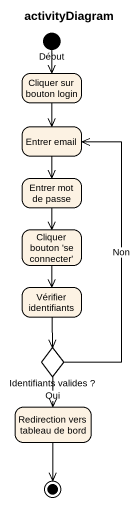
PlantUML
@startuml
title activityDiagram
hide empty description
state Début <<start>>
state "Cliquer sur bouton login" as Cliquer_sur_bouton_login
state "Entrer email" as Entrer_email
state "Entrer mot de passe" as Entrer_mot_de_passe
state "Cliquer bouton 'se connecter'" as Cliquer_bouton_se_connecter
state "Vérifier identifiants" as Vérifier_identifiants
state "Identifiants valides ?" as Identifiants_valides <<choice>>
state "Redirection vers tableau de bord" as Redirection_vers_tableau_de
Début --> Cliquer_sur_bouton_login
Cliquer_sur_bouton_login --> Entrer_email
Entrer_email --> Entrer_mot_de_passe
Entrer_mot_de_passe --> Cliquer_bouton_se_connecter
Cliquer_bouton_se_connecter --> Vérifier_identifiants
Vérifier_identifiants --> Identifiants_valides
Identifiants_valides -up-> Entrer_email : Non
Identifiants_valides --> Redirection_vers_tableau_de : Oui
Redirection_vers_tableau_de --> [*]
@enduml
